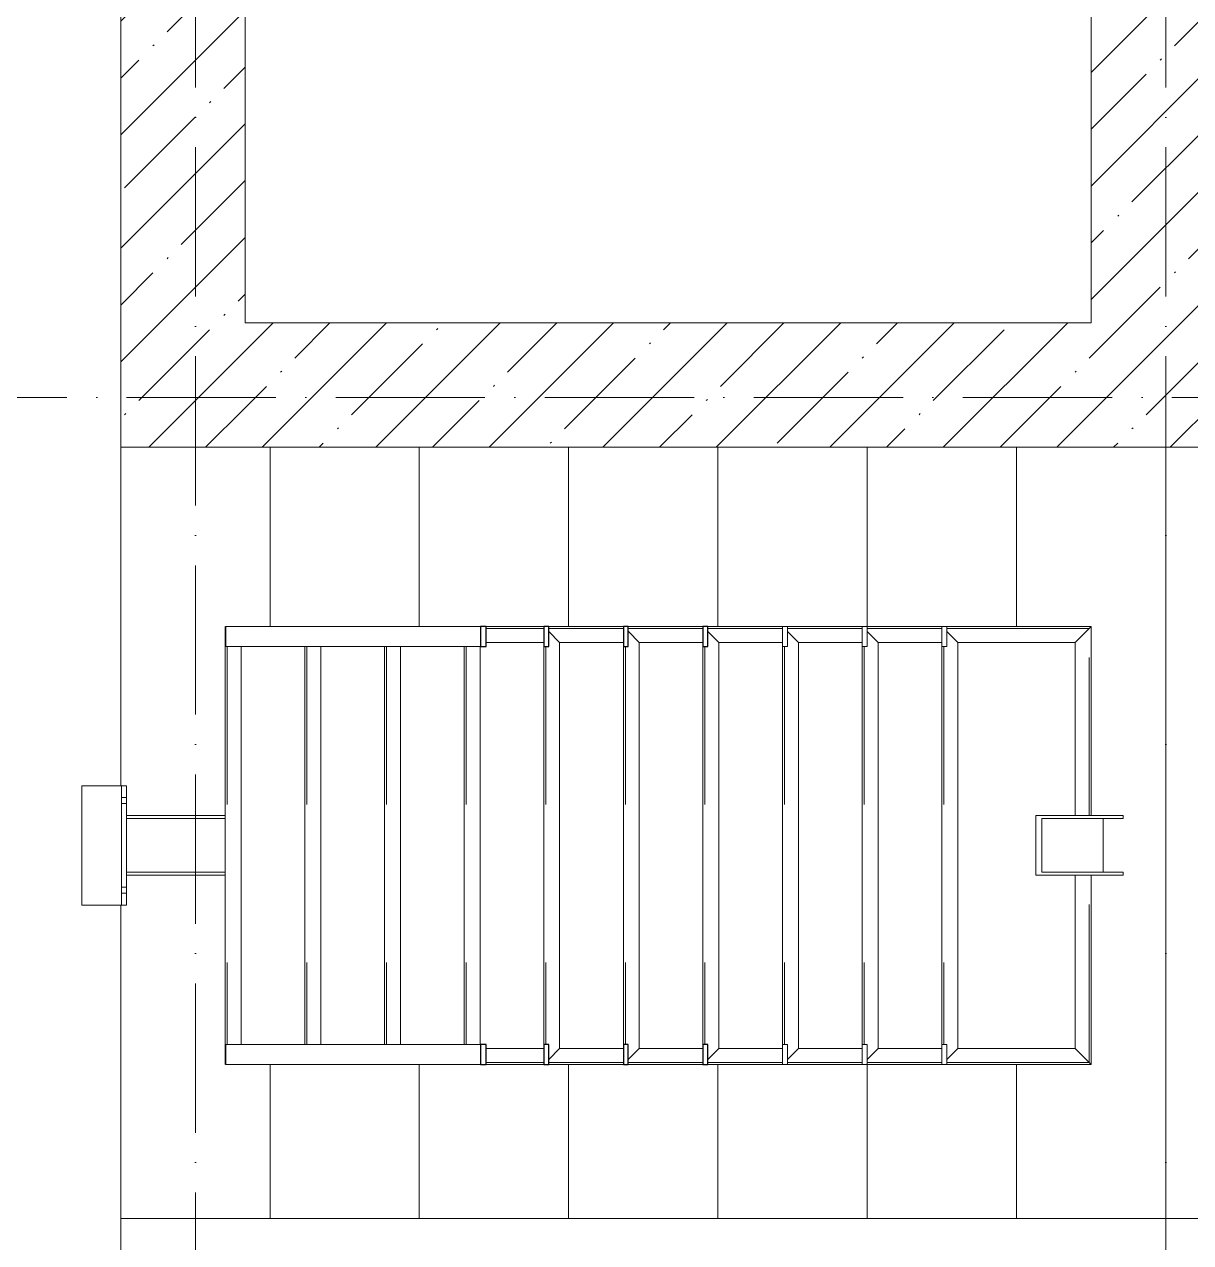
# Model space of a CAD drawing. Header units: millimetres. Extents: x 2294 to 908349, y -83289 to 219220.
# Drawn here: x 165240 to 167584, y 6158 to 8606 of the extents above; entities that cross this region are included whole.
import ezdxf

# ---------------------------------------------------------------- set-up
doc = ezdxf.new("R2010")
doc.units = ezdxf.units.MM
doc.linetypes.add('50_200_ШТРИХ_1Т_ш5_п1_п1_', pattern=[700, 500, -100, 0, -100])
doc.linetypes.add('Штрих', pattern=[635, 317.5, -317.5])
for name, color, linetype, lineweight in [('A-FLOR-____-OTLN', 7, 'Continuous', 9), ('A-GENM-____-HDLN', 7, 'Штрих', 9), ('A-GENM-____-MCUT', 7, 'Continuous', 25), ('A-GENM-____-OTLN', 7, 'Continuous', 9), ('A-WALL-____-MCUT-1', 7, 'Continuous', 9), ('A-WALL-____-PATT-1', 7, 'Continuous', 9), ('S-GRID-____-OTLN-1', 7, '50_200_ШТРИХ_1Т_ш5_п1_п1_', 9), ('S-STRS-____-OTLN-1', 7, 'Continuous', 9)]:
    doc.layers.add(name, color=color, linetype=linetype, lineweight=lineweight)
pattern_1 = [(45, (165583.5, 6025.28), (-114.0493, 114.0493), []), (45, (165697.56, 6025.28), (-114.0493, 114.0493), [201.612, -40.322, 3.353, -36.97])]

# ---------------------------------------------------------------- blocks, each defined once
blk = doc.blocks.new('3osi')
at = {"layer": 'S-GRID-____-OTLN-1', "color": 251, "ltscale": 0.6, "true_color": 0x636466}
for p, q in [((165583.5, 12560.3), (165583.5, 1542.7)), ((167533.5, 12560.3), (167533.5, 1542.7)), ((269510, 7856.3), (160914.7, 7856.3))]:
    blk.add_line(p, q, dxfattribs=at)
blk = doc.blocks.new('ОМ_Нижняя опорная пятка - ОМ_Нижняя опорная пятка-19082064-АР1_План отверстий 3 этажа в осях 1-64_А-ГГ')
at = {"layer": 'A-GENM-____-OTLN'}
for p, q in [((-96, 10), (-96, 0)), ((-84, 10), (-84, 0)), ((84, 10), (84, 0)), ((96, 10), (96, 0))]:
    blk.add_line(p, q, dxfattribs=at)
blk = doc.blocks.new('ОМ_Труба_ГОСТ 8639-82 - ОМ_Труба_ГОСТ 8639-82-26350154-АР1_План отверстий 3 этажа в осях 1-64_А-ГГ')
at = {"layer": 'A-GENM-____-OTLN'}
for p, q in [((19689.1, 44821), (19689.1, 44941)), ((19689.1, 44941), (19864.1, 44941)), ((19864.1, 44935), (19701.2, 44935)), ((19701.2, 44935), (19701.2, 44827)), ((19824, 44935), (19824, 44827)), ((19864.1, 44941), (19864.1, 44935)), ((19864.1, 44821), (19689.1, 44821)), ((19701.2, 44827), (19864.1, 44827)), ((19864.1, 44827), (19864.1, 44821))]:
    blk.add_line(p, q, dxfattribs=at)
blk = doc.blocks.new('ОМ_Уголок_ГОСТ 8509-93 - ОМ_Уголок_ГОСТ 8509-93-26349651-АР1_План отверстий 3 этажа в осях 1-64_А-ГГ')
at = {"layer": 'A-GENM-____-HDLN'}
for p, q in [((4, -4), (380, -4)), ((500, -4), (876, -4))]:
    blk.add_line(p, q, dxfattribs=at)
at = {"layer": 'A-GENM-____-OTLN'}
for p, q in [((380, 0), (0, 0)), ((32, -32), (0, 0)), ((880, 0), (500, 0)), ((880, 0), (848, -32)), ((32, -32), (380, -32)), ((500, -32), (848, -32))]:
    blk.add_line(p, q, dxfattribs=at)
blk = doc.blocks.new('ОМ_Уголок_ГОСТ 8509-93 - ОМ_Уголок_ГОСТ 8509-93-V88-АР1_План отверстий 3 этажа в осях 1-64_А-ГГ')
at = {"layer": 'A-GENM-____-HDLN'}
blk.add_line((40, -4), (840, -4), dxfattribs=at)
at = {"layer": 'A-GENM-____-OTLN'}
for p, q in [((32, -32), (10, -10)), ((840, 0), (40, 0)), ((870, -10), (848, -32)), ((32, -32), (848, -32))]:
    blk.add_line(p, q, dxfattribs=at)
blk = doc.blocks.new('ОМ_Уголок_ГОСТ 8509-93 - ОМ_Уголок_ГОСТ 8509-93-19082047-АР1_План отверстий 3 этажа в осях 1-64_А-ГГ')
at = {"layer": 'A-GENM-____-HDLN'}
blk.add_line((10, -4), (296, -4), dxfattribs=at)
at = {"layer": 'A-GENM-____-OTLN'}
for p, q in [((300, 0), (10, 0)), ((32, -32), (10, -10)), ((300, 0), (268, -32)), ((32, -32), (268, -32))]:
    blk.add_line(p, q, dxfattribs=at)
blk = doc.blocks.new('ОМ_Уголок_ГОСТ 8509-93 - ОМ_Уголок_ГОСТ 8509-93-V89-АР1_План отверстий 3 этажа в осях 1-64_А-ГГ')
at = {"layer": 'A-GENM-____-HDLN'}
blk.add_line((4, -4), (290, -4), dxfattribs=at)
at = {"layer": 'A-GENM-____-OTLN'}
for p, q in [((290, 0), (0, 0)), ((32, -32), (0, 0)), ((290, -10), (268, -32)), ((32, -32), (268, -32))]:
    blk.add_line(p, q, dxfattribs=at)
blk = doc.blocks.new('ОМ_Уголок_ГОСТ 8509-93 - ОМ_Уголок_ГОСТ 8509-93-V90-АР1_План отверстий 3 этажа в осях 1-64_А-ГГ')
at = {"layer": 'A-GENM-____-HDLN'}
blk.add_line((10, -4), (160, -4), dxfattribs=at)
at = {"layer": 'A-GENM-____-OTLN'}
for p, q in [((160, 0), (10, 0)), ((32, -32), (10, -10)), ((32, -32), (160, -32))]:
    blk.add_line(p, q, dxfattribs=at)
blk = doc.blocks.new('ОМ_Уголок_ГОСТ 8509-93 - ОМ_Уголок_ГОСТ 8509-93-V91-АР1_План отверстий 3 этажа в осях 1-64_А-ГГ')
at = {"layer": 'A-GENM-____-HDLN'}
blk.add_line((140, -4), (290, -4), dxfattribs=at)
at = {"layer": 'A-GENM-____-OTLN'}
for p, q in [((290, 0), (140, 0)), ((290, -10), (268, -32)), ((140, -32), (268, -32))]:
    blk.add_line(p, q, dxfattribs=at)
blk = doc.blocks.new('ОМ_Уголок_ГОСТ 8509-93 - ОМ_Уголок_ГОСТ 8509-93-V160-АР1_План отверстий 3 этажа в осях 1-64_А-ГГ')
at = {"layer": 'A-GENM-____-HDLN'}
blk.add_line((40, -4), (840, -4), dxfattribs=at)
at = {"layer": 'A-GENM-____-OTLN'}
for p, q in [((32, -32), (10.1, -10.1)), ((840, 0), (40, 0)), ((869.9, -10.1), (848, -32)), ((32, -32), (848, -32))]:
    blk.add_line(p, q, dxfattribs=at)
blk = doc.blocks.new('ОМ_Уголок_ГОСТ 8509-93 - ОМ_Уголок_ГОСТ 8509-93-V161-АР1_План отверстий 3 этажа в осях 1-64_А-ГГ')
at = {"layer": 'A-GENM-____-HDLN'}
blk.add_line((10.1, -4), (160, -4), dxfattribs=at)
at = {"layer": 'A-GENM-____-OTLN'}
for p, q in [((160, 0), (10.1, 0)), ((32, -32), (10.1, -10.1)), ((32, -32), (160, -32))]:
    blk.add_line(p, q, dxfattribs=at)
blk = doc.blocks.new('ОМ_Уголок_ГОСТ 8509-93 - ОМ_Уголок_ГОСТ 8509-93-V162-АР1_План отверстий 3 этажа в осях 1-64_А-ГГ')
at = {"layer": 'A-GENM-____-HDLN'}
blk.add_line((140, -4), (289.9, -4), dxfattribs=at)
at = {"layer": 'A-GENM-____-OTLN'}
for p, q in [((289.9, 0), (140, 0)), ((289.9, -10.1), (268, -32)), ((140, -32), (268, -32))]:
    blk.add_line(p, q, dxfattribs=at)
blk = doc.blocks.new('ОМ_Уголок_ГОСТ 8509-93 - ОМ_Уголок_ГОСТ 8509-93-V92-АР1_План отверстий 3 этажа в осях 1-64_А-ГГ')
at = {"layer": 'A-GENM-____-HDLN'}
blk.add_line((40, -4), (840, -4), dxfattribs=at)
at = {"layer": 'A-GENM-____-OTLN'}
for p, q in [((840, 0), (40, 0)), ((40, -32), (840, -32))]:
    blk.add_line(p, q, dxfattribs=at)
blk = doc.blocks.new('ОМ_Уголок_ГОСТ 8509-93 - ОМ_Уголок_ГОСТ 8509-93-V93-АР1_План отверстий 3 этажа в осях 1-64_А-ГГ')
at = {"layer": 'A-GENM-____-HDLN'}
blk.add_line((44.3, -4), (160, -4), dxfattribs=at)
at = {"layer": 'A-GENM-____-OTLN'}
for p, q in [((160, 0), (44.3, 0)), ((44.3, -32), (160, -32))]:
    blk.add_line(p, q, dxfattribs=at)
blk = doc.blocks.new('ОМ_Уголок_ГОСТ 8509-93 - ОМ_Уголок_ГОСТ 8509-93-V94-АР1_План отверстий 3 этажа в осях 1-64_А-ГГ')
at = {"layer": 'A-GENM-____-HDLN'}
blk.add_line((140, -4), (255.7, -4), dxfattribs=at)
at = {"layer": 'A-GENM-____-OTLN'}
for p, q in [((255.7, 0), (140, 0)), ((140, -32), (255.7, -32))]:
    blk.add_line(p, q, dxfattribs=at)
blk = doc.blocks.new('ОМ_Уголок_ГОСТ 8509-93 - ОМ_Уголок_ГОСТ 8509-93-V163-АР1_План отверстий 3 этажа в осях 1-64_А-ГГ')
at = {"layer": 'A-GENM-____-HDLN'}
blk.add_line((40, -4), (840, -4), dxfattribs=at)
at = {"layer": 'A-GENM-____-OTLN'}
for p, q in [((880, 0), (0, 0)), ((1.3, -1.3), (0, 0)), ((880, 0), (878.7, -1.3)), ((40, -32), (840, -32))]:
    blk.add_line(p, q, dxfattribs=at)
blk = doc.blocks.new('ОМ_Труба_ГОСТ 8639-82 - ОМ_Труба_ГОСТ 8639-82-26527904-АР1_План отверстий 3 этажа в осях 1-64_А-ГГ')
at = {"layer": 'A-GENM-____-HDLN'}
for p, q in [((18060, 44935), (17861.5, 44935)), ((18060, 44827), (17861.5, 44827))]:
    blk.add_line(p, q, dxfattribs=at)
at = {"layer": 'A-GENM-____-OTLN'}
for p, q in [((18060, 44941), (17861.5, 44941)), ((18060, 44821), (17861.5, 44821))]:
    blk.add_line(p, q, dxfattribs=at)
blk = doc.blocks.new('ОМ_Уголок_ГОСТ 8510-86 - ОМ_Уголок_ГОСТ 8510-86-19082066-АР1_План отверстий 3 этажа в осях 1-64_А-ГГ')
at = {"layer": 'A-GENM-____-OTLN'}
for p, q in [((0, 0), (0, -90)), ((240, 0), (0, 0)), ((0, -10), (240, -10)), ((240, -90), (240, 0)), ((0, -90), (240, -90))]:
    blk.add_line(p, q, dxfattribs=at)
blk = doc.blocks.new('ОМ_Полоса_Трапеция прямоугольная_Прокат_ГОСТ 103-2006 - ОМ_Полоса_Трапеция прямоугольная_Прокат_ГОСТ 103-2006-19082130-АР1_План отверстий 3 этажа в осях 1-64_А-ГГ')
at = {"layer": 'A-GENM-____-OTLN'}
for p, q in [((19500, 45321), (19510, 45321)), ((19500, 45281), (19500, 45321)), ((19510, 45321), (19510, 45281)), ((19510, 45281), (19500, 45281))]:
    blk.add_line(p, q, dxfattribs=at)
blk = doc.blocks.new('ОМ_Полоса_Трапеция прямоугольная_Прокат_ГОСТ 103-2006 - ОМ_Полоса_Трапеция прямоугольная_Прокат_ГОСТ 103-2006-V96-АР1_План отверстий 3 этажа в осях 1-64_А-ГГ')
at = {"layer": 'A-GENM-____-MCUT'}
for p, q in [((19030, 45321), (19020, 45321)), ((19020, 45321), (19020, 45281)), ((19030, 45281), (19030, 45321)), ((19020, 45281), (19030, 45281))]:
    blk.add_line(p, q, dxfattribs=at)
blk = doc.blocks.new('ОМ_Полоса_Трапеция прямоугольная_Прокат_ГОСТ 103-2006 - ОМ_Полоса_Трапеция прямоугольная_Прокат_ГОСТ 103-2006-V97-АР1_План отверстий 3 этажа в осях 1-64_А-ГГ')
at = {"layer": 'A-GENM-____-MCUT'}
for p, q in [((18870, 45321), (18860, 45321)), ((18860, 45321), (18860, 45281)), ((18870, 45281), (18870, 45321)), ((18860, 45281), (18870, 45281))]:
    blk.add_line(p, q, dxfattribs=at)
blk = doc.blocks.new('ОМ_Полоса_Трапеция прямоугольная_Прокат_ГОСТ 103-2006 - ОМ_Полоса_Трапеция прямоугольная_Прокат_ГОСТ 103-2006-V98-АР1_План отверстий 3 этажа в осях 1-64_А-ГГ')
at = {"layer": 'A-GENM-____-MCUT'}
for p, q in [((18710, 45321), (18700, 45321)), ((18700, 45321), (18700, 45281)), ((18710, 45281), (18710, 45321)), ((18700, 45281), (18710, 45281))]:
    blk.add_line(p, q, dxfattribs=at)
blk = doc.blocks.new('ОМ_Полоса_Прокат_ГОСТ 103-2006 - ОМ_Полоса_Прокат_ГОСТ 103-2006-20723456-АР1_План отверстий 3 этажа в осях 1-64_А-ГГ')
at = {"layer": 'A-GENM-____-MCUT'}
for p, q in [((18584.3, 45321), (18572.8, 45321)), ((18572.8, 45321), (18572.8, 45281)), ((18584.3, 45281), (18584.3, 45321)), ((18572.8, 45281), (18584.3, 45281))]:
    blk.add_line(p, q, dxfattribs=at)
at = {"layer": 'A-GENM-____-OTLN'}
for p, q in [((18061.3, 45281), (18061.3, 45321)), ((18061.3, 45321), (18572.8, 45321)), ((18572.8, 45281), (18061.3, 45281))]:
    blk.add_line(p, q, dxfattribs=at)
blk = doc.blocks.new('ОМ_Полоса_Трапеция прямоугольная_Прокат_ГОСТ 103-2006 - ОМ_Полоса_Трапеция прямоугольная_Прокат_ГОСТ 103-2006-19082170-АР1_План отверстий 3 этажа в осях 1-64_А-ГГ')
at = {"layer": 'A-GENM-____-OTLN'}
for p, q in [((19500, 44481), (19510, 44481)), ((19500, 44441), (19500, 44481)), ((19510, 44481), (19510, 44441)), ((19510, 44441), (19500, 44441))]:
    blk.add_line(p, q, dxfattribs=at)
blk = doc.blocks.new('ОМ_Полоса_Трапеция прямоугольная_Прокат_ГОСТ 103-2006 - ОМ_Полоса_Трапеция прямоугольная_Прокат_ГОСТ 103-2006-V99-АР1_План отверстий 3 этажа в осях 1-64_А-ГГ')
at = {"layer": 'A-GENM-____-MCUT'}
for p, q in [((19030, 44481), (19020, 44481)), ((19020, 44481), (19020, 44441)), ((19030, 44441), (19030, 44481)), ((19020, 44441), (19030, 44441))]:
    blk.add_line(p, q, dxfattribs=at)
blk = doc.blocks.new('ОМ_Полоса_Трапеция прямоугольная_Прокат_ГОСТ 103-2006 - ОМ_Полоса_Трапеция прямоугольная_Прокат_ГОСТ 103-2006-V100-АР1_План отверстий 3 этажа в осях 1-64_А-ГГ')
at = {"layer": 'A-GENM-____-MCUT'}
for p, q in [((18870, 44481), (18860, 44481)), ((18860, 44481), (18860, 44441)), ((18870, 44441), (18870, 44481)), ((18860, 44441), (18870, 44441))]:
    blk.add_line(p, q, dxfattribs=at)
blk = doc.blocks.new('ОМ_Полоса_Трапеция прямоугольная_Прокат_ГОСТ 103-2006 - ОМ_Полоса_Трапеция прямоугольная_Прокат_ГОСТ 103-2006-V101-АР1_План отверстий 3 этажа в осях 1-64_А-ГГ')
at = {"layer": 'A-GENM-____-MCUT'}
for p, q in [((18710, 44481), (18700, 44481)), ((18700, 44481), (18700, 44441)), ((18710, 44441), (18710, 44481)), ((18700, 44441), (18710, 44441))]:
    blk.add_line(p, q, dxfattribs=at)
blk = doc.blocks.new('ОМ_Полоса_Прокат_ГОСТ 103-2006 - ОМ_Полоса_Прокат_ГОСТ 103-2006-20723498-АР1_План отверстий 3 этажа в осях 1-64_А-ГГ')
at = {"layer": 'A-GENM-____-MCUT'}
for p, q in [((18584.3, 44481), (18572.8, 44481)), ((18572.8, 44481), (18572.8, 44441)), ((18584.3, 44441), (18584.3, 44481)), ((18572.8, 44441), (18584.3, 44441))]:
    blk.add_line(p, q, dxfattribs=at)
at = {"layer": 'A-GENM-____-OTLN'}
for p, q in [((18061.3, 44441), (18061.3, 44481)), ((18061.3, 44481), (18572.8, 44481)), ((18572.8, 44441), (18061.3, 44441))]:
    blk.add_line(p, q, dxfattribs=at)
blk = doc.blocks.new('3floor')
at = {"layer": 'A-WALL-____-PATT-1'}
h = blk.add_hatch(dxfattribs=at)
h.set_pattern_fill('FP_38', color=256, style=0, pattern_type=2)
h.set_pattern_definition(pattern_1)
h.paths.add_polyline_path([(165569.8, 7756.3), (165683.5, 7756.3), (165683.5, 11856.3), (165433.5, 11856.3), (165433.5, 7756.3)], flags=0)
h = blk.add_hatch(dxfattribs=at)
h.set_pattern_fill('FP_38', color=256, style=0, pattern_type=2)
h.set_pattern_definition(pattern_1)
h.paths.add_polyline_path([(167383.5, 8006.3), (167633.5, 8006.3), (167633.5, 9056.3), (167383.5, 9056.3), (167383.5, 8479.4)], flags=0)
h.paths.add_polyline_path([(167633.5, 10406.3), (167633.5, 10706.3), (167383.5, 10706.3), (167383.5, 10406.3)], flags=0)
h = blk.add_hatch(dxfattribs=at)
h.set_pattern_fill('FP_38', color=256, style=0, pattern_type=2)
h.set_pattern_definition(pattern_1)
h.paths.add_polyline_path([(170883.5, 7756.3), (171133.5, 7756.3), (171133.5, 8006.3), (165683.5, 8006.3), (165683.5, 7756.3), (169104.8, 7756.3)], flags=0)
at = {"layer": 'A-FLOR-____-OTLN'}
for p, q in [((165433.5, 7076.3), (165433.5, 7756.3)), ((165433.5, 4356.3), (165433.5, 6836.3))]:
    blk.add_line(p, q, dxfattribs=at)
at = {"layer": 'A-WALL-____-MCUT-1'}
for p, q in [((165433.5, 11856.3), (165433.5, 7756.3)), ((165683.5, 8006.3), (165683.5, 10706.3)), ((167383.5, 9056.3), (167383.5, 8006.3)), ((167383.5, 8006.3), (165683.5, 8006.3)), ((165433.5, 7756.3), (170883.5, 7756.3))]:
    blk.add_line(p, q, dxfattribs=at)
at = {"layer": 'S-STRS-____-OTLN-1'}
for p, q in [((165733.5, 7756.3), (165733.5, 7396.3)), ((165733.5, 7756.3), (165733.5, 7396.3)), ((166033.5, 7756.3), (166033.5, 7396.3)), ((166033.5, 7756.3), (166033.5, 7396.3)), ((166333.5, 7756.3), (166333.5, 7396.3)), ((166333.5, 7756.3), (166333.5, 7396.3)), ((166633.5, 7756.3), (166633.5, 7396.3)), ((166633.5, 7756.3), (166633.5, 7396.3)), ((166933.5, 7756.3), (166933.5, 7396.3)), ((166933.5, 7756.3), (166933.5, 7396.3)), ((167233.5, 7756.3), (167233.5, 7396.3)), ((167233.5, 7756.3), (167233.5, 7396.3)), ((167533.5, 7756.3), (167533.5, 6206.3)), ((167533.5, 7756.3), (167533.5, 6206.3)), ((165733.5, 6516.3), (165733.5, 6206.3)), ((165733.5, 6516.3), (165733.5, 6206.3)), ((166033.5, 6516.3), (166033.5, 6206.3)), ((166033.5, 6516.3), (166033.5, 6206.3)), ((166333.5, 6516.3), (166333.5, 6206.3)), ((166333.5, 6516.3), (166333.5, 6206.3)), ((166633.5, 6516.3), (166633.5, 6206.3)), ((166633.5, 6516.3), (166633.5, 6206.3)), ((166933.5, 6516.3), (166933.5, 6206.3)), ((166933.5, 6516.3), (166933.5, 6206.3)), ((167233.5, 6516.3), (167233.5, 6206.3)), ((167233.5, 6516.3), (167233.5, 6206.3)), ((165433.5, 6206.3), (165733.5, 6206.3)), ((165733.5, 6206.3), (166033.5, 6206.3)), ((166033.5, 6206.3), (166333.5, 6206.3)), ((166333.5, 6206.3), (166633.5, 6206.3)), ((166633.5, 6206.3), (166933.5, 6206.3)), ((166933.5, 6206.3), (167233.5, 6206.3)), ((167233.5, 6206.3), (167533.5, 6206.3)), ((167533.5, 6206.3), (167833.5, 6206.3))]:
    blk.add_line(p, q, dxfattribs=at)
at = {"layer": 'A-GENM-____-OTLN', "extrusion": (0, 0, -1)}
for name, p, rotation in [('ОМ_Уголок_ГОСТ 8509-93 - ОМ_Уголок_ГОСТ 8509-93-V163-АР1_План отверстий 3 этажа в осях 1-64_А-ГГ', (-165643.5, 7396.3), 269.9999999999989), ('ОМ_Уголок_ГОСТ 8509-93 - ОМ_Уголок_ГОСТ 8509-93-26349651-АР1_План отверстий 3 этажа в осях 1-64_А-ГГ', (-167383.5, 6516.3), 89.99999999999908), ('ОМ_Уголок_ГОСТ 8509-93 - ОМ_Уголок_ГОСТ 8509-93-V88-АР1_План отверстий 3 этажа в осях 1-64_А-ГГ', (-166283.5, 7396.3), 269.9999999999989), ('ОМ_Уголок_ГОСТ 8509-93 - ОМ_Уголок_ГОСТ 8509-93-V160-АР1_План отверстий 3 этажа в осях 1-64_А-ГГ', (-166443.5, 7396.3), 269.9999999999989), ('ОМ_Уголок_ГОСТ 8509-93 - ОМ_Уголок_ГОСТ 8509-93-V88-АР1_План отверстий 3 этажа в осях 1-64_А-ГГ', (-166603.5, 7396.3), 269.9999999999989), ('ОМ_Уголок_ГОСТ 8509-93 - ОМ_Уголок_ГОСТ 8509-93-V88-АР1_План отверстий 3 этажа в осях 1-64_А-ГГ', (-166763.5, 7396.3), 269.9999999999989), ('ОМ_Уголок_ГОСТ 8509-93 - ОМ_Уголок_ГОСТ 8509-93-V88-АР1_План отверстий 3 этажа в осях 1-64_А-ГГ', (-166923.5, 7396.3), 269.9999999999989), ('ОМ_Уголок_ГОСТ 8509-93 - ОМ_Уголок_ГОСТ 8509-93-V88-АР1_План отверстий 3 этажа в осях 1-64_А-ГГ', (-167083.5, 7396.3), 269.9999999999989), ('ОМ_Уголок_ГОСТ 8509-93 - ОМ_Уголок_ГОСТ 8509-93-V92-АР1_План отверстий 3 этажа в осях 1-64_А-ГГ', (-165803.5, 7396.3), 269.9999999999989), ('ОМ_Уголок_ГОСТ 8509-93 - ОМ_Уголок_ГОСТ 8509-93-V92-АР1_План отверстий 3 этажа в осях 1-64_А-ГГ', (-165963.5, 7396.3), 269.9999999999989), ('ОМ_Уголок_ГОСТ 8509-93 - ОМ_Уголок_ГОСТ 8509-93-V92-АР1_План отверстий 3 этажа в осях 1-64_А-ГГ', (-166123.5, 7396.3), 269.9999999999989), ('ОМ_Уголок_ГОСТ 8510-86 - ОМ_Уголок_ГОСТ 8510-86-19082066-АР1_План отверстий 3 этажа в осях 1-64_А-ГГ', (-165445, 6836.3), 89.99999999999918), ('ОМ_Уголок_ГОСТ 8509-93 - ОМ_Уголок_ГОСТ 8509-93-V93-АР1_План отверстий 3 этажа в осях 1-64_А-ГГ', (-166123.5, 6516.3), 180), ('ОМ_Уголок_ГОСТ 8509-93 - ОМ_Уголок_ГОСТ 8509-93-V90-АР1_План отверстий 3 этажа в осях 1-64_А-ГГ', (-166283.5, 6516.3), 180), ('ОМ_Уголок_ГОСТ 8509-93 - ОМ_Уголок_ГОСТ 8509-93-V161-АР1_План отверстий 3 этажа в осях 1-64_А-ГГ', (-166443.5, 6516.3), 180), ('ОМ_Уголок_ГОСТ 8509-93 - ОМ_Уголок_ГОСТ 8509-93-V90-АР1_План отверстий 3 этажа в осях 1-64_А-ГГ', (-166603.5, 6516.3), 180), ('ОМ_Уголок_ГОСТ 8509-93 - ОМ_Уголок_ГОСТ 8509-93-V90-АР1_План отверстий 3 этажа в осях 1-64_А-ГГ', (-166763.5, 6516.3), 180), ('ОМ_Уголок_ГОСТ 8509-93 - ОМ_Уголок_ГОСТ 8509-93-V90-АР1_План отверстий 3 этажа в осях 1-64_А-ГГ', (-166923.5, 6516.3), 180), ('ОМ_Уголок_ГОСТ 8509-93 - ОМ_Уголок_ГОСТ 8509-93-19082047-АР1_План отверстий 3 этажа в осях 1-64_А-ГГ', (-167083.5, 6516.3), 180)]:
    blk.add_blockref(name, p, dxfattribs=dict(at, rotation=rotation))
at = {"layer": 'A-GENM-____-OTLN'}
for name, p in [('ОМ_Полоса_Прокат_ГОСТ 103-2006 - ОМ_Полоса_Прокат_ГОСТ 103-2006-20723456-АР1_План отверстий 3 этажа в осях 1-64_А-ГГ', (147583.5, -37924.7)), ('ОМ_Полоса_Трапеция прямоугольная_Прокат_ГОСТ 103-2006 - ОМ_Полоса_Трапеция прямоугольная_Прокат_ГОСТ 103-2006-V98-АР1_План отверстий 3 этажа в осях 1-64_А-ГГ', (147583.5, -37924.7)), ('ОМ_Полоса_Трапеция прямоугольная_Прокат_ГОСТ 103-2006 - ОМ_Полоса_Трапеция прямоугольная_Прокат_ГОСТ 103-2006-V97-АР1_План отверстий 3 этажа в осях 1-64_А-ГГ', (147583.5, -37924.7)), ('ОМ_Полоса_Трапеция прямоугольная_Прокат_ГОСТ 103-2006 - ОМ_Полоса_Трапеция прямоугольная_Прокат_ГОСТ 103-2006-V96-АР1_План отверстий 3 этажа в осях 1-64_А-ГГ', (147583.5, -37924.7)), ('ОМ_Полоса_Трапеция прямоугольная_Прокат_ГОСТ 103-2006 - ОМ_Полоса_Трапеция прямоугольная_Прокат_ГОСТ 103-2006-19082130-АР1_План отверстий 3 этажа в осях 1-64_А-ГГ', (147263.5, -37924.7)), ('ОМ_Полоса_Трапеция прямоугольная_Прокат_ГОСТ 103-2006 - ОМ_Полоса_Трапеция прямоугольная_Прокат_ГОСТ 103-2006-19082130-АР1_План отверстий 3 этажа в осях 1-64_А-ГГ', (147423.5, -37924.7)), ('ОМ_Полоса_Трапеция прямоугольная_Прокат_ГОСТ 103-2006 - ОМ_Полоса_Трапеция прямоугольная_Прокат_ГОСТ 103-2006-19082130-АР1_План отверстий 3 этажа в осях 1-64_А-ГГ', (147583.5, -37924.7)), ('ОМ_Труба_ГОСТ 8639-82 - ОМ_Труба_ГОСТ 8639-82-26527904-АР1_План отверстий 3 этажа в осях 1-64_А-ГГ', (147583.5, -37924.7)), ('ОМ_Труба_ГОСТ 8639-82 - ОМ_Труба_ГОСТ 8639-82-26350154-АР1_План отверстий 3 этажа в осях 1-64_А-ГГ', (147583.5, -37924.7)), ('ОМ_Полоса_Прокат_ГОСТ 103-2006 - ОМ_Полоса_Прокат_ГОСТ 103-2006-20723498-АР1_План отверстий 3 этажа в осях 1-64_А-ГГ', (147583.5, -37924.7)), ('ОМ_Полоса_Трапеция прямоугольная_Прокат_ГОСТ 103-2006 - ОМ_Полоса_Трапеция прямоугольная_Прокат_ГОСТ 103-2006-V101-АР1_План отверстий 3 этажа в осях 1-64_А-ГГ', (147583.5, -37924.7)), ('ОМ_Полоса_Трапеция прямоугольная_Прокат_ГОСТ 103-2006 - ОМ_Полоса_Трапеция прямоугольная_Прокат_ГОСТ 103-2006-V100-АР1_План отверстий 3 этажа в осях 1-64_А-ГГ', (147583.5, -37924.7)), ('ОМ_Полоса_Трапеция прямоугольная_Прокат_ГОСТ 103-2006 - ОМ_Полоса_Трапеция прямоугольная_Прокат_ГОСТ 103-2006-V99-АР1_План отверстий 3 этажа в осях 1-64_А-ГГ', (147583.5, -37924.7)), ('ОМ_Полоса_Трапеция прямоугольная_Прокат_ГОСТ 103-2006 - ОМ_Полоса_Трапеция прямоугольная_Прокат_ГОСТ 103-2006-19082170-АР1_План отверстий 3 этажа в осях 1-64_А-ГГ', (147263.5, -37924.7)), ('ОМ_Полоса_Трапеция прямоугольная_Прокат_ГОСТ 103-2006 - ОМ_Полоса_Трапеция прямоугольная_Прокат_ГОСТ 103-2006-19082170-АР1_План отверстий 3 этажа в осях 1-64_А-ГГ', (147423.5, -37924.7)), ('ОМ_Полоса_Трапеция прямоугольная_Прокат_ГОСТ 103-2006 - ОМ_Полоса_Трапеция прямоугольная_Прокат_ГОСТ 103-2006-19082170-АР1_План отверстий 3 этажа в осях 1-64_А-ГГ', (147583.5, -37924.7))]:
    blk.add_blockref(name, p, dxfattribs=at)
at = {"layer": 'A-GENM-____-OTLN', "extrusion": (0, 0, -1)}
for name, p in [('ОМ_Уголок_ГОСТ 8509-93 - ОМ_Уголок_ГОСТ 8509-93-V94-АР1_План отверстий 3 этажа в осях 1-64_А-ГГ', (-166423.5, 7396.3)), ('ОМ_Уголок_ГОСТ 8509-93 - ОМ_Уголок_ГОСТ 8509-93-V91-АР1_План отверстий 3 этажа в осях 1-64_А-ГГ', (-166583.5, 7396.3)), ('ОМ_Уголок_ГОСТ 8509-93 - ОМ_Уголок_ГОСТ 8509-93-V162-АР1_План отверстий 3 этажа в осях 1-64_А-ГГ', (-166743.5, 7396.3)), ('ОМ_Уголок_ГОСТ 8509-93 - ОМ_Уголок_ГОСТ 8509-93-V91-АР1_План отверстий 3 этажа в осях 1-64_А-ГГ', (-166903.5, 7396.3)), ('ОМ_Уголок_ГОСТ 8509-93 - ОМ_Уголок_ГОСТ 8509-93-V91-АР1_План отверстий 3 этажа в осях 1-64_А-ГГ', (-167063.5, 7396.3)), ('ОМ_Уголок_ГОСТ 8509-93 - ОМ_Уголок_ГОСТ 8509-93-V91-АР1_План отверстий 3 этажа в осях 1-64_А-ГГ', (-167223.5, 7396.3)), ('ОМ_Уголок_ГОСТ 8509-93 - ОМ_Уголок_ГОСТ 8509-93-V89-АР1_План отверстий 3 этажа в осях 1-64_А-ГГ', (-167383.5, 7396.3))]:
    blk.add_blockref(name, p, dxfattribs=at)
at = {"layer": 'A-GENM-____-OTLN', "rotation": 90.00000000000084}
blk.add_blockref('ОМ_Нижняя опорная пятка - ОМ_Нижняя опорная пятка-19082064-АР1_План отверстий 3 этажа в осях 1-64_А-ГГ', (165445, 6956.3), dxfattribs=at)

msp = doc.modelspace()

# ---------------------------------------------------------------- block references
for name in ['3osi', '3floor']:
    msp.add_blockref(name, (0, 0))

doc.saveas('drawing.dxf')
